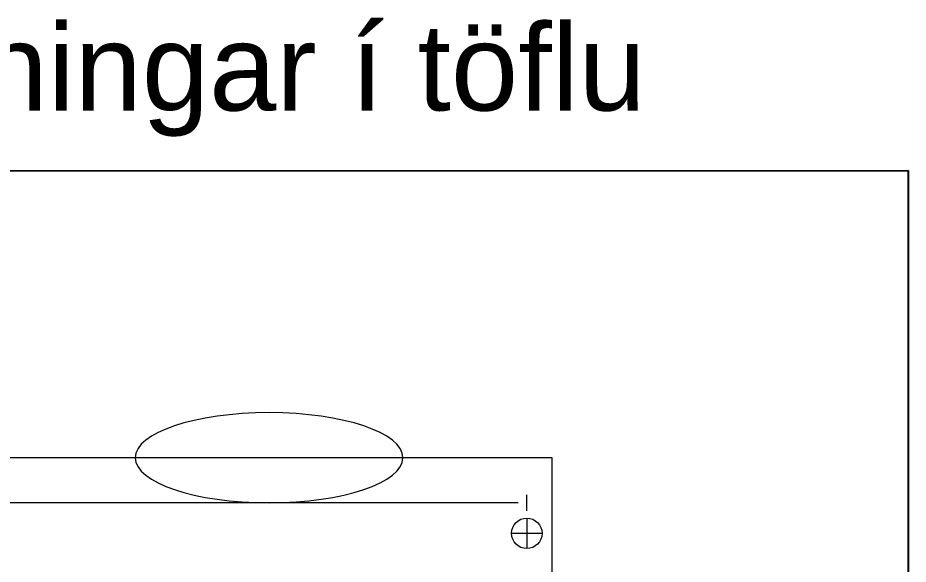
# Model space of a CAD drawing. Header units: millimetres. Extents: x -242231 to 419123, y -2399 to 525285.
# Drawn here: x -47420 to -42121, y 179840 to 183089 of the extents above; entities that cross this region are included whole.
import ezdxf

# ---------------------------------------------------------------- set-up
doc = ezdxf.new("R2010")
doc.units = ezdxf.units.MM
doc.layers.add('R-635 Töfluteikning', color=7, linetype='Continuous', lineweight=15)
doc.styles.get("Standard").update_dxf_attribs({"font": 'arial.ttf'})

msp = doc.modelspace()

# ---------------------------------------------------------------- linework, layer by layer
at = {"color": 7, "linetype": 'Continuous', "lineweight": 25}
for p, q in [((-52786.792, 182177.026), (-42120.554, 182180.713)), ((-42120.554, 182180.713), (-42120.554, 166182.861))]:
    msp.add_line(p, q, dxfattribs=at)
at = {"layer": 'R-635 Töfluteikning'}
for p, q in [((-44240.191, 180472.984), (-50750.637, 180472.984)), ((-44241.144, 180472.786), (-44241.144, 168208.62)), ((-44390.436, 180157.14), (-44390.436, 180252.899)), ((-44442.704, 180204.909), (-50549.967, 180204.909)), ((-44390.436, 180114.207), (-44390.436, 179932.803)), ((-44481.138, 180023.505), (-44299.734, 180023.505))]:
    msp.add_line(p, q, dxfattribs=at)
msp.add_circle((-44390.436, 180023.505), 90.702, dxfattribs=at)
at = {"layer": 'R-635 Töfluteikning', "extrusion": (0, 0, -1)}
msp.add_ellipse((-45924.169, 180472.984), major_axis=(796.161, 0), ratio=0.33670886, dxfattribs=at)

# ---------------------------------------------------------------- texts
at = {"color": 85, "linetype": 'Continuous', "lineweight": 25, "true_color": 0x58ba48, "insert": (-53810.137, 183052.445), "char_height": 515.05196, "attachment_point": 1}
msp.add_mtext_dynamic_manual_height_columns('ABB free@home einingar í töflu', width=12222.37354, gutter_width=21.46, heights=[0], dxfattribs=at)

doc.saveas('drawing.dxf')
